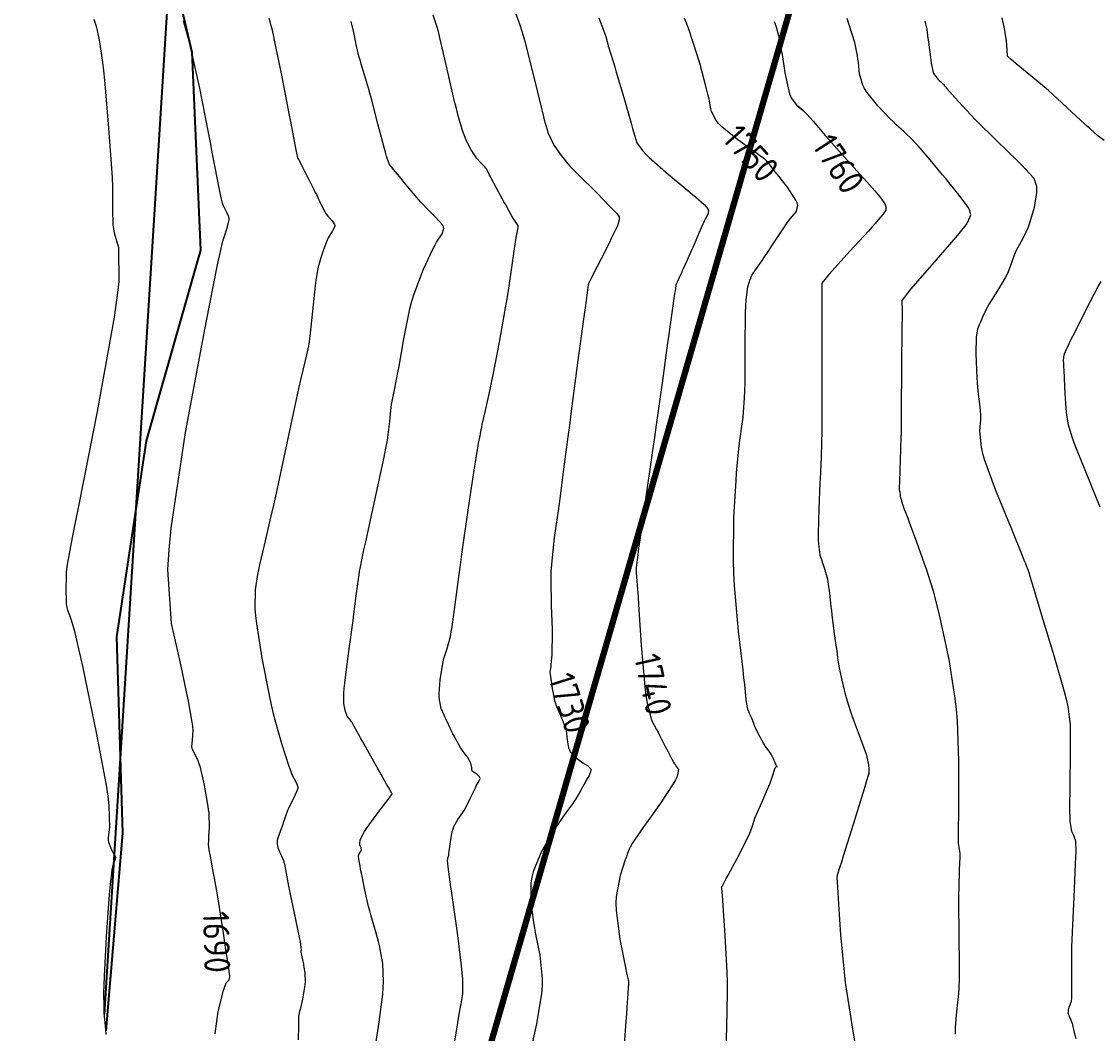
# Model space of a CAD drawing. Header units: millimetres. Extents: x 837477 to 838477, y 1189014 to 1191014.
# Drawn here: x 837711.4 to 837868.9, y 1189332.5 to 1189480.5 of the extents above; entities that cross this region are included whole.
import ezdxf

# ---------------------------------------------------------------- set-up
doc = ezdxf.new("R2010")
doc.units = ezdxf.units.MM
doc.header["$LTSCALE"] = 0.3
doc.layers.add('CORREDORVIA', color=94, linetype='Continuous', lineweight=80)
doc.layers.add('COTAS 10', color=252, linetype='Continuous', lineweight=9)
doc.layers.add('LINEA_DE_CEROS', color=61, linetype='Continuous')
doc.layers.add('VIA_Curvas', color=7, linetype='Continuous')
doc.styles.get("Standard").update_dxf_attribs({"font": 'isocp2.shx', "bigfont": '@extfont2.shx'})

msp = doc.modelspace()

# ---------------------------------------------------------------- linework, layer by layer
at = {"layer": 'CORREDORVIA'}
msp.add_lwpolyline([(838157.033, 1190996.193), (838237.174, 1190821.339), (838237.001, 1190602.875), (838240.031, 1190437.198), (838223.537, 1190366.272), (838184.199, 1189898.277), (837734.304, 1190149.151), (837849.078, 1189569.699), (837751.159, 1189231.384), (837593.191, 1189234.399), (837695.481, 1189679.225), (837660.573, 1189835.358), (837597.737, 1190012.464), (837490.666, 1190492.599), (837964.301, 1190234.408), (838010.155, 1190346.41), (837974.613, 1190516.877), (837969.419, 1190653.334), (837963.574, 1190795.982), (837910.676, 1191000.965)], close=True, dxfattribs=at)
at = {"layer": 'COTAS 10'}
for points in [[(837783.144, 1189483.046), (837784.3, 1189480.019), (837784.634, 1189478.953), (837784.974, 1189477.79), (837786.25, 1189472.767), (837787.383, 1189468.005), (837787.632, 1189467.006), (837787.854, 1189466.145), (837788.425, 1189464.189), (837788.933, 1189463.073), (837789.117, 1189462.742), (837789.318, 1189462.402), (837790.199, 1189461.093), (837791.306, 1189459.708), (837791.65, 1189459.319), (837792.01, 1189458.927), (837793.445, 1189457.495), (837794.863, 1189456.137), (837795.212, 1189455.792), (837795.541, 1189455.461), (837796.574, 1189454.379), (837797.412, 1189453.488), (837797.62, 1189453.277), (837797.816, 1189453.083), (837798.435, 1189452.509), (837798.784, 1189451.931), (837798.811, 1189451.733), (837798.807, 1189451.519), (837798.539, 1189450.61), (837797.89, 1189449.254), (837797.645, 1189448.759), (837797.373, 1189448.211), (837796.156, 1189445.797), (837795.025, 1189443.572), (837794.808, 1189443.143), (837794.632, 1189442.795), (837794.341, 1189442.212), (837794.31, 1189442.095), (837794.286, 1189441.975), (837794.227, 1189441.66), (837793.956, 1189439.732), (837793.81, 1189438.65), (837793.632, 1189437.331), (837792.734, 1189430.588), (837791.75, 1189423.156), (837791.518, 1189421.402), (837791.305, 1189419.779), (837790.682, 1189415.018), (837790.164, 1189411.111), (837790.016, 1189410.028), (837789.866, 1189408.943), (837789.309, 1189405.018), (837788.892, 1189401.104), (837788.83, 1189400.026), (837788.791, 1189398.95), (837788.845, 1189395.084), (837788.984, 1189391.639), (837788.999, 1189390.827), (837789.004, 1189390.078), (837788.972, 1189389.053), (837788.935, 1189387.889), (837788.816, 1189386.441), (837788.789, 1189386.159), (837788.764, 1189385.929), (837788.698, 1189385.529), (837788.663, 1189385.463), (837788.658, 1189385.444), (837788.655, 1189385.425), (837788.662, 1189385.355), (837788.73, 1189384.941), (837788.765, 1189384.706), (837788.807, 1189384.418), (837789.021, 1189382.944), (837789.368, 1189381.217), (837789.495, 1189380.77), (837789.635, 1189380.336), (837790.252, 1189378.883), (837790.828, 1189377.526), (837790.942, 1189377.152), (837791.036, 1189376.78), (837791.212, 1189375.446), (837791.41, 1189374.254), (837791.517, 1189373.972), (837791.648, 1189373.711), (837792.314, 1189372.94), (837793.096, 1189372.359), (837793.301, 1189372.217), (837793.501, 1189372.084), (837794.181, 1189371.672), (837794.612, 1189371.235), (837794.655, 1189371.086), (837794.664, 1189370.925), (837794.422, 1189370.241), (837793.949, 1189369.429), (837793.813, 1189369.187), (837793.674, 1189368.937), (837793.155, 1189367.973), (837792.474, 1189366.833), (837792.234, 1189366.472), (837791.972, 1189366.093), (837790.838, 1189364.559), (837789.52, 1189362.683), (837789.142, 1189362.087), (837788.759, 1189361.458), (837787.325, 1189358.91), (837786.207, 1189356.116), (837786.022, 1189355.332), (837785.891, 1189354.543), (837785.869, 1189351.657), (837786.272, 1189348.703), (837786.41, 1189347.872), (837786.559, 1189347.035), (837787.19, 1189343.966), (837787.546, 1189340.535), (837787.521, 1189339.47), (837787.443, 1189338.355), (837786.715, 1189333.913), (837785.851, 1189329.933)], [(837774.349, 1189328.74), (837775.014, 1189332.888), (837775.15, 1189333.727), (837775.266, 1189334.433), (837775.513, 1189335.865), (837775.645, 1189336.577), (837775.689, 1189336.828), (837775.735, 1189337.102), (837775.925, 1189338.289), (837775.934, 1189340.469), (837775.866, 1189341.37), (837775.767, 1189342.4), (837775.153, 1189347.191), (837774.462, 1189351.988), (837774.314, 1189353.021), (837774.184, 1189353.926), (837773.872, 1189356.13), (837773.739, 1189357.267), (837773.723, 1189357.5), (837773.715, 1189357.697), (837773.759, 1189358.114), (837773.876, 1189358.593), (837773.914, 1189358.83), (837773.954, 1189359.112), (837774.119, 1189360.506), (837774.4, 1189362.037), (837774.513, 1189362.405), (837774.642, 1189362.748), (837775.234, 1189363.786), (837775.926, 1189364.791), (837776.118, 1189365.113), (837776.31, 1189365.454), (837777.003, 1189366.845), (837777.625, 1189368.151), (837777.771, 1189368.439), (837777.907, 1189368.695), (837778.304, 1189369.354), (837778.46, 1189369.785), (837778.443, 1189369.898), (837778.401, 1189370.008), (837778.032, 1189370.379), (837777.594, 1189370.669), (837777.508, 1189370.727), (837777.437, 1189370.776), (837777.311, 1189370.875), (837777.285, 1189370.98), (837777.277, 1189371.034), (837777.269, 1189371.098), (837777.24, 1189371.417), (837777.169, 1189371.81), (837777.135, 1189371.92), (837777.095, 1189372.031), (837776.899, 1189372.439), (837776.654, 1189372.838), (837776.584, 1189372.945), (837776.511, 1189373.049), (837776.24, 1189373.41), (837775.904, 1189373.88), (837775.792, 1189374.053), (837775.671, 1189374.246), (837775.165, 1189375.095), (837774.626, 1189376.066), (837774.484, 1189376.334), (837774.346, 1189376.603), (837773.874, 1189377.57), (837773.433, 1189378.537), (837773.314, 1189378.805), (837773.197, 1189379.074), (837772.786, 1189380.044), (837772.52, 1189381.277), (837772.494, 1189381.711), (837772.488, 1189382.185), (837772.642, 1189384.23), (837772.97, 1189386.334), (837773.074, 1189386.846), (837773.185, 1189387.327), (837773.635, 1189388.806), (837774.116, 1189390.567), (837774.246, 1189391.225), (837774.375, 1189391.958), (837774.829, 1189395.219), (837775.391, 1189399.615), (837775.589, 1189401.063), (837775.804, 1189402.611), (837776.733, 1189409.034), (837777.607, 1189414.872), (837777.788, 1189416.051), (837777.943, 1189417.041), (837778.283, 1189419.034), (837778.419, 1189419.674), (837778.446, 1189419.81), (837778.467, 1189419.928), (837778.505, 1189420.206), (837778.624, 1189420.826), (837778.697, 1189421.159), (837778.787, 1189421.564), (837779.256, 1189423.609), (837779.921, 1189426.668), (837780.134, 1189427.711), (837780.36, 1189428.839), (837781.28, 1189433.619), (837782.188, 1189438.647), (837782.405, 1189439.93), (837782.608, 1189441.166), (837783.22, 1189445.237), (837783.656, 1189448.307), (837783.748, 1189448.912), (837783.828, 1189449.411), (837784.013, 1189450.329), (837784.043, 1189450.572), (837784.026, 1189450.646), (837783.997, 1189450.723), (837783.799, 1189451.024), (837783.477, 1189451.47), (837783.37, 1189451.638), (837783.255, 1189451.825), (837782.775, 1189452.661), (837782.16, 1189453.778), (837781.959, 1189454.142), (837781.746, 1189454.53), (837780.868, 1189456.13), (837780.078, 1189457.589), (837779.92, 1189457.888), (837779.789, 1189458.142), (837779.536, 1189458.681), (837779.346, 1189459.001), (837779.255, 1189459.118), (837779.147, 1189459.246), (837778.619, 1189459.806), (837778.003, 1189460.495), (837777.841, 1189460.703), (837777.682, 1189460.919), (837777.136, 1189461.763), (837776.621, 1189462.758), (837776.481, 1189463.069), (837776.342, 1189463.396), (837775.848, 1189464.706), (837775.217, 1189466.922), (837774.992, 1189467.82), (837774.743, 1189468.842), (837773.662, 1189473.56), (837772.599, 1189478.13), (837772.363, 1189479.057), (837772.151, 1189479.839), (837771.596, 1189481.443)], [(837723.778, 1189332.359), (837723.711, 1189333.12), (837723.507, 1189335.481), (837723.49, 1189336.409), (837723.45, 1189338.438), (837723.476, 1189339.575), (837723.52, 1189340.851), (837723.832, 1189346.609), (837724.217, 1189352.168), (837724.308, 1189353.318), (837724.391, 1189354.3), (837724.633, 1189356.44), (837724.83, 1189357.3), (837724.885, 1189357.475), (837724.94, 1189357.623), (837725.139, 1189357.926), (837725.178, 1189358.216), (837725.133, 1189358.355), (837725.063, 1189358.52), (837724.605, 1189359.326), (837724.181, 1189360.43), (837724.132, 1189360.782), (837724.113, 1189361.155), (837724.293, 1189362.669), (837724.228, 1189365.792), (837724.054, 1189367.179), (837723.814, 1189368.793), (837722.385, 1189376.509), (837720.764, 1189384.337), (837720.403, 1189386.021), (837720.079, 1189387.497), (837719.226, 1189391.081), (837718.699, 1189392.935), (837718.581, 1189393.32), (837718.476, 1189393.648), (837718.194, 1189394.368), (837718.032, 1189395.051), (837718.001, 1189395.356), (837717.975, 1189395.711), (837717.935, 1189397.411), (837717.961, 1189399.208), (837717.978, 1189399.624), (837717.999, 1189400.005), (837718.108, 1189401.085), (837718.866, 1189405.033), (837719.295, 1189407.222), (837719.819, 1189409.886), (837722.506, 1189423.463), (837725.001, 1189437.285), (837725.405, 1189440.103), (837725.683, 1189442.483), (837725.652, 1189447.435), (837725.001, 1189449.572), (837724.889, 1189450.178), (837724.807, 1189450.79), (837724.757, 1189453.049), (837724.749, 1189456.362), (837724.694, 1189457.637), (837724.615, 1189459.069), (837724.139, 1189465.534), (837723.56, 1189471.926), (837723.417, 1189473.311), (837723.281, 1189474.53), (837722.852, 1189477.542), (837722.492, 1189479.218), (837722.4, 1189479.594), (837722.311, 1189479.932), (837722.018, 1189480.835)], [(837739.723, 1189332.43), (837740.174, 1189335.699), (837740.775, 1189338.179), (837740.908, 1189338.673), (837741.026, 1189339.084), (837741.33, 1189339.874), (837741.527, 1189340.098), (837741.577, 1189340.152), (837741.625, 1189340.203), (837741.783, 1189340.358), (837741.852, 1189340.762), (837741.844, 1189340.969), (837741.825, 1189341.219), (837741.654, 1189342.467), (837741.348, 1189344.403), (837741.243, 1189345.087), (837741.128, 1189345.835), (837740.639, 1189349.07), (837740.108, 1189352.466), (837739.967, 1189353.316), (837739.829, 1189354.126), (837739.725, 1189354.693), (837739.35, 1189356.726), (837738.978, 1189358.673), (837738.907, 1189359.072), (837738.85, 1189359.41), (837738.758, 1189360.126), (837738.775, 1189360.713), (837738.786, 1189360.971), (837738.8, 1189361.27), (837738.874, 1189362.692), (837738.823, 1189364.659), (837738.758, 1189365.3), (837738.671, 1189365.984), (837738.171, 1189368.804), (837737.559, 1189371.394), (837737.4, 1189371.932), (837737.247, 1189372.393), (837736.735, 1189373.412), (837736.395, 1189374.028), (837736.35, 1189374.235), (837736.327, 1189374.458), (837736.423, 1189375.396), (837736.485, 1189376.863), (837736.44, 1189377.42), (837736.369, 1189378.042), (837735.889, 1189380.835), (837735.098, 1189384.578), (837734.83, 1189385.8), (837734.541, 1189387.102), (837733.323, 1189392.473), (837732.814, 1189400.343), (837732.973, 1189403.22), (837733.262, 1189406.4), (837735.388, 1189420.407), (837737.914, 1189433.892), (837738.455, 1189436.743), (837738.927, 1189439.212), (837740.062, 1189444.939), (837740.7, 1189447.755), (837740.86, 1189448.388), (837741.012, 1189448.958), (837741.5, 1189450.486), (837741.757, 1189451.489), (837741.762, 1189451.727), (837741.74, 1189451.948), (837741.424, 1189452.604), (837740.909, 1189453.671), (837740.761, 1189454.152), (837740.61, 1189454.713), (837740.048, 1189457.408), (837739.304, 1189461.414), (837739.039, 1189462.801), (837738.748, 1189464.309), (837737.483, 1189470.759), (837735.979, 1189477.427), (837735.537, 1189479.072), (837735.084, 1189480.629)], [(837747.546, 1189481.009), (837747.995, 1189479.43), (837748.187, 1189478.586), (837748.409, 1189477.565), (837749.457, 1189472.407), (837750.507, 1189467.045), (837750.73, 1189465.895), (837750.924, 1189464.89), (837751.379, 1189462.471), (837751.606, 1189461.272), (837751.656, 1189461.035), (837751.701, 1189460.841), (837751.815, 1189460.485), (837751.912, 1189460.345), (837751.945, 1189460.286), (837751.981, 1189460.22), (837752.136, 1189459.908), (837752.442, 1189459.288), (837752.574, 1189459.026), (837752.726, 1189458.726), (837753.445, 1189457.319), (837754.193, 1189455.85), (837754.363, 1189455.512), (837754.517, 1189455.203), (837754.941, 1189454.332), (837755.238, 1189453.709), (837755.312, 1189453.556), (837755.383, 1189453.412), (837755.608, 1189452.961), (837755.792, 1189452.614), (837755.836, 1189452.535), (837755.878, 1189452.464), (837756.007, 1189452.268), (837756.202, 1189452.043), (837756.287, 1189451.953), (837756.384, 1189451.852), (837756.845, 1189451.388), (837757.186, 1189450.833), (837757.207, 1189450.674), (837757.197, 1189450.513), (837756.899, 1189449.913), (837756.397, 1189449.134), (837756.259, 1189448.859), (837756.121, 1189448.56), (837755.626, 1189447.265), (837755.195, 1189445.971), (837755.097, 1189445.672), (837755.009, 1189445.398), (837754.769, 1189444.619), (837754.537, 1189443.258), (837754.453, 1189442.616), (837754.361, 1189441.859), (837753.961, 1189438.171), (837753.549, 1189434.488), (837753.451, 1189433.734), (837753.359, 1189433.096), (837753.083, 1189431.753), (837752.518, 1189429.506), (837752.245, 1189428.297), (837751.921, 1189426.834), (837748.628, 1189411.547), (837748.238, 1189409.776), (837747.882, 1189408.186), (837746.886, 1189403.934), (837746.214, 1189401.058), (837746.062, 1189400.333), (837745.925, 1189399.641), (837745.553, 1189397.4), (837745.534, 1189394.627), (837745.62, 1189393.599), (837745.745, 1189392.459), (837746.525, 1189387.4), (837747.597, 1189381.958), (837747.906, 1189380.577), (837748.221, 1189379.25), (837749.402, 1189374.908), (837750.474, 1189371.608), (837750.72, 1189370.937), (837750.944, 1189370.372), (837751.568, 1189369.208), (837751.809, 1189368.571), (837751.791, 1189368.338), (837751.736, 1189368.081), (837751.23, 1189366.945), (837750.579, 1189365.728), (837750.432, 1189365.419), (837750.299, 1189365.121), (837749.939, 1189364.148), (837749.669, 1189363.278), (837749.593, 1189363.047), (837749.517, 1189362.819), (837749.235, 1189362.03), (837748.993, 1189361.361), (837748.942, 1189361.209), (837748.898, 1189361.072), (837748.795, 1189360.698), (837748.776, 1189360.377), (837748.784, 1189360.273), (837748.799, 1189360.162), (837748.901, 1189359.709), (837749.069, 1189359.216), (837749.124, 1189359.081), (837749.184, 1189358.946), (837749.435, 1189358.464), (837749.706, 1189357.785), (837749.779, 1189357.525), (837749.852, 1189357.235), (837750.106, 1189355.93), (837750.458, 1189354.016), (837750.592, 1189353.342), (837750.742, 1189352.605), (837751.413, 1189349.425), (837752.023, 1189346.517), (837752.133, 1189345.953), (837752.218, 1189345.492), (837752.315, 1189344.697), (837752.271, 1189344.552), (837752.268, 1189344.502), (837752.267, 1189344.447), (837752.297, 1189344.21), (837752.361, 1189343.9), (837752.383, 1189343.799), (837752.406, 1189343.691), (837752.506, 1189343.247), (837752.625, 1189342.649), (837752.661, 1189342.445), (837752.698, 1189342.223), (837752.841, 1189341.282), (837752.878, 1189340.066), (837752.848, 1189339.672), (837752.8, 1189339.252), (837752.483, 1189337.526), (837752.136, 1189335.995), (837752.07, 1189335.699), (837752.016, 1189335.457), (837751.928, 1189335.044), (837751.919, 1189334.478), (837751.914, 1189334.14), (837751.909, 1189333.723), (837751.882, 1189331.564)], [(837763.127, 1189330.337), (837763.704, 1189334.143), (837764.219, 1189338.251), (837764.291, 1189339.218), (837764.332, 1189340.113), (837764.224, 1189342.73), (837763.858, 1189344.817), (837763.736, 1189345.376), (837763.606, 1189345.928), (837763.063, 1189347.854), (837762.478, 1189349.851), (837762.321, 1189350.448), (837762.166, 1189351.063), (837761.627, 1189353.443), (837761.198, 1189355.508), (837761.113, 1189355.925), (837761.043, 1189356.275), (837760.913, 1189356.98), (837760.865, 1189357.295), (837760.847, 1189357.399), (837760.827, 1189357.511), (837760.739, 1189357.974), (837760.693, 1189358.423), (837760.699, 1189358.526), (837760.714, 1189358.619), (837760.839, 1189358.874), (837760.987, 1189359.068), (837761.018, 1189359.121), (837761.044, 1189359.174), (837761.098, 1189359.367), (837761.091, 1189359.556), (837761.078, 1189359.608), (837761.061, 1189359.66), (837760.958, 1189359.843), (837760.872, 1189360.098), (837760.864, 1189360.195), (837760.864, 1189360.303), (837760.923, 1189360.787), (837761.348, 1189361.685), (837761.579, 1189362.054), (837761.858, 1189362.474), (837763.274, 1189364.428), (837764.676, 1189366.28), (837765.165, 1189366.927), (837765.531, 1189367.412), (837765.559, 1189367.449), (837765.564, 1189367.457), (837765.569, 1189367.464), (837765.579, 1189367.48), (837765.585, 1189367.489), (837765.587, 1189367.491), (837765.589, 1189367.494), (837765.6, 1189367.505), (837765.592, 1189367.544), (837765.582, 1189367.564), (837765.57, 1189367.589), (837765.5, 1189367.715), (837765.05, 1189368.508), (837764.797, 1189368.955), (837764.49, 1189369.499), (837762.917, 1189372.284), (837761.303, 1189375.15), (837760.97, 1189375.745), (837760.686, 1189376.255), (837760.069, 1189377.383), (837759.799, 1189377.878), (837759.734, 1189377.989), (837759.672, 1189378.089), (837759.484, 1189378.356), (837759.332, 1189378.534), (837759.294, 1189378.577), (837759.258, 1189378.617), (837759.139, 1189378.741), (837759.027, 1189378.912), (837758.994, 1189378.983), (837758.96, 1189379.064), (837758.831, 1189379.438), (837758.7, 1189379.917), (837758.666, 1189380.064), (837758.632, 1189380.216), (837758.513, 1189380.816), (837758.547, 1189382.256), (837758.608, 1189382.937), (837758.692, 1189383.741), (837759.184, 1189387.667), (837759.752, 1189391.898), (837759.884, 1189392.894), (837760.005, 1189393.814), (837760.351, 1189396.505), (837760.577, 1189398.284), (837760.622, 1189398.63), (837760.66, 1189398.911), (837760.735, 1189399.396), (837760.761, 1189399.491), (837760.768, 1189399.527), (837760.775, 1189399.566), (837760.8, 1189399.742), (837760.83, 1189399.979), (837760.841, 1189400.057), (837760.852, 1189400.141), (837760.902, 1189400.487), (837761.272, 1189402.253), (837761.484, 1189403.231), (837761.745, 1189404.421), (837763.087, 1189410.487), (837764.429, 1189416.789), (837764.69, 1189418.128), (837764.904, 1189419.291), (837765.275, 1189422.026), (837765.398, 1189423.623), (837765.455, 1189424.07), (837765.521, 1189424.518), (837765.84, 1189426.153), (837766.295, 1189428.377), (837766.447, 1189429.197), (837766.61, 1189430.106), (837767.292, 1189434.127), (837768.194, 1189438.486), (837768.495, 1189439.608), (837768.819, 1189440.693), (837770.178, 1189444.304), (837771.515, 1189447.144), (837771.827, 1189447.742), (837772.112, 1189448.259), (837772.93, 1189449.449), (837773.177, 1189450.228), (837773.103, 1189450.486), (837772.967, 1189450.764), (837771.962, 1189451.92), (837770.558, 1189453.282), (837770.17, 1189453.689), (837769.782, 1189454.11), (837768.387, 1189455.736), (837767.179, 1189457.213), (837766.91, 1189457.539), (837766.669, 1189457.829), (837766.036, 1189458.58), (837765.631, 1189459.068), (837765.534, 1189459.193), (837765.444, 1189459.313), (837765.172, 1189459.709), (837764.78, 1189460.827), (837764.614, 1189461.403), (837764.422, 1189462.093), (837763.524, 1189465.548), (837762.58, 1189469.21), (837762.36, 1189470.032), (837762.159, 1189470.771), (837761.581, 1189472.745), (837761.18, 1189474.009), (837761.09, 1189474.299), (837761.008, 1189474.564), (837760.789, 1189475.306), (837760.649, 1189475.816), (837760.618, 1189475.935), (837760.591, 1189476.043), (837760.518, 1189476.353), (837760.41, 1189476.895), (837760.36, 1189477.15), (837760.3, 1189477.45), (837760.013, 1189478.911), (837759.61, 1189480.531)], [(837795.829, 1189481.072), (837796.859, 1189478.348), (837797.145, 1189477.187), (837797.219, 1189476.913), (837797.291, 1189476.659), (837797.532, 1189475.912), (837797.966, 1189474.542), (837798.16, 1189473.895), (837798.385, 1189473.132), (837799.464, 1189469.411), (837800.538, 1189465.669), (837800.761, 1189464.894), (837800.952, 1189464.231), (837801.37, 1189462.778), (837802.202, 1189461.642), (837802.654, 1189461.179), (837803.201, 1189460.652), (837805.976, 1189458.211), (837808.852, 1189455.786), (837809.463, 1189455.268), (837809.994, 1189454.817), (837811.245, 1189453.742), (837811.768, 1189453.132), (837811.84, 1189452.974), (837811.881, 1189452.82), (837811.766, 1189452.305), (837811.37, 1189451.587), (837811.233, 1189451.306), (837811.084, 1189450.989), (837810.448, 1189449.545), (837809.752, 1189447.919), (837809.565, 1189447.487), (837809.381, 1189447.063), (837808.738, 1189445.598), (837808.175, 1189444.332), (837808.041, 1189444.034), (837807.917, 1189443.759), (837807.548, 1189442.952), (837807.296, 1189442.397), (837807.245, 1189442.28), (837807.202, 1189442.179), (837807.116, 1189441.949), (837807.023, 1189441.405), (837806.977, 1189441.108), (837806.921, 1189440.746), (837806.642, 1189438.908), (837806.203, 1189435.865), (837806.045, 1189434.745), (837805.873, 1189433.503), (837805.119, 1189428.014), (837804.224, 1189421.535), (837803.962, 1189419.669), (837803.694, 1189417.771), (837802.674, 1189410.66), (837801.817, 1189404.677), (837801.651, 1189403.49), (837801.516, 1189402.508), (837801.288, 1189400.66), (837801.281, 1189400.135), (837801.285, 1189399.987), (837801.292, 1189399.837), (837801.342, 1189399.286), (837801.49, 1189397.412), (837801.56, 1189396.429), (837801.642, 1189395.244), (837801.844, 1189392.241), (837802.041, 1189389.286), (837802.566, 1189383.182), (837802.726, 1189381.905), (837802.894, 1189380.807), (837803.557, 1189378.335), (837804.286, 1189376.964), (837804.496, 1189376.56), (837804.708, 1189376.146), (837805.505, 1189374.567), (837805.947, 1189373.69), (837806.202, 1189373.181), (837806.353, 1189372.889), (837806.485, 1189372.638), (837806.806, 1189372.063), (837807.034, 1189371.722), (837807.106, 1189371.618), (837807.182, 1189371.509), (837807.49, 1189371.084), (837807.286, 1189370.058), (837807.039, 1189369.571), (837806.71, 1189368.997), (837804.833, 1189366.188), (837802.787, 1189363.312), (837802.352, 1189362.694), (837801.973, 1189362.154), (837801.076, 1189360.848), (837800.63, 1189360.15), (837800.536, 1189359.993), (837800.454, 1189359.852), (837800.262, 1189359.474), (837799.991, 1189358.715), (837799.86, 1189358.333), (837799.704, 1189357.877), (837798.936, 1189355.611), (837798.366, 1189352.51), (837798.335, 1189351.527), (837798.359, 1189350.492), (837798.901, 1189346.305), (837799.634, 1189342.629), (837799.778, 1189341.916), (837799.896, 1189341.335), (837800.108, 1189340.337), (837800.144, 1189340.215), (837800.151, 1189340.186), (837800.158, 1189340.159), (837800.17, 1189340.081), (837800.173, 1189340.002), (837800.173, 1189339.975), (837800.172, 1189339.946), (837800.169, 1189339.82), (837800.152, 1189339.51), (837800.143, 1189339.365), (837800.133, 1189339.193), (837800.081, 1189338.357), (837799.934, 1189336.29), (837799.864, 1189335.342), (837799.781, 1189334.232), (837799.376, 1189328.865)], [(837814.364, 1189328.315), (837814.559, 1189333.241), (837814.652, 1189338.547), (837814.636, 1189340.021), (837814.602, 1189341.496), (837814.33, 1189346.842), (837814.012, 1189351.164), (837813.949, 1189351.994), (837813.898, 1189352.665), (837813.804, 1189353.767), (837813.792, 1189353.831), (837813.791, 1189353.848), (837813.792, 1189353.864), (837813.806, 1189353.922), (837813.835, 1189353.983), (837813.845, 1189354.002), (837813.856, 1189354.022), (837813.905, 1189354.099), (837814.267, 1189354.761), (837814.476, 1189355.149), (837814.732, 1189355.626), (837816.051, 1189358.086), (837817.378, 1189360.648), (837817.64, 1189361.188), (837817.856, 1189361.655), (837818.254, 1189362.731), (837818.531, 1189363.641), (837818.67, 1189364.002), (837818.837, 1189364.412), (837819.665, 1189366.287), (837820.522, 1189368.232), (837820.707, 1189368.686), (837820.87, 1189369.102), (837821.267, 1189370.298), (837821.503, 1189371.066), (837821.563, 1189371.213), (837821.621, 1189371.332), (837821.813, 1189371.523), (837821.938, 1189371.53), (837821.954, 1189371.533), (837821.962, 1189371.535), (837821.924, 1189371.549), (837821.852, 1189371.573), (837821.837, 1189371.583), (837821.826, 1189371.595), (837821.806, 1189371.648), (837821.737, 1189371.843), (837821.693, 1189371.944), (837821.64, 1189372.065), (837821.361, 1189372.669), (837821.023, 1189373.328), (837820.932, 1189373.483), (837820.843, 1189373.625), (837820.531, 1189374.042), (837820.169, 1189374.538), (837820.048, 1189374.732), (837819.918, 1189374.95), (837819.371, 1189375.94), (837818.859, 1189376.951), (837818.75, 1189377.183), (837818.655, 1189377.394), (837818.431, 1189377.98), (837818.265, 1189378.453), (837818.207, 1189378.592), (837818.144, 1189378.734), (837817.871, 1189379.278), (837817.611, 1189379.939), (837817.555, 1189380.157), (837817.507, 1189380.389), (837817.391, 1189381.349), (837817.174, 1189383.525), (837817.061, 1189384.524), (837816.927, 1189385.694), (837816.252, 1189391.349), (837815.652, 1189398.024), (837815.564, 1189399.837), (837815.51, 1189401.634), (837815.598, 1189407.997), (837815.892, 1189413.341), (837815.968, 1189414.496), (837816.041, 1189415.509), (837816.284, 1189417.997), (837816.522, 1189419.662), (837816.592, 1189420.157), (837816.663, 1189420.667), (837816.933, 1189422.631), (837817.153, 1189425.459), (837817.192, 1189426.513), (837817.223, 1189427.685), (837817.254, 1189432.896), (837817.291, 1189437.885), (837817.325, 1189438.916), (837817.368, 1189439.796), (837817.612, 1189441.711), (837817.878, 1189442.495), (837817.936, 1189442.663), (837817.988, 1189442.809), (837818.119, 1189443.156), (837818.208, 1189443.35), (837818.233, 1189443.399), (837818.259, 1189443.447), (837818.352, 1189443.602), (837818.513, 1189443.839), (837818.582, 1189443.938), (837818.661, 1189444.052), (837819.033, 1189444.581), (837819.708, 1189445.578), (837819.979, 1189445.986), (837820.286, 1189446.451), (837821.695, 1189448.608), (837823.156, 1189450.769), (837823.496, 1189451.237), (837823.806, 1189451.649), (837824.693, 1189452.665), (837824.922, 1189453.616), (837824.819, 1189453.986), (837824.643, 1189454.402), (837823.405, 1189456.293), (837821.955, 1189458.148), (837821.644, 1189458.542), (837821.374, 1189458.885), (837820.728, 1189459.692), (837820.392, 1189460.088), (837820.316, 1189460.172), (837820.249, 1189460.244), (837820.069, 1189460.41), (837819.394, 1189460.897), (837819.015, 1189461.172), (837818.552, 1189461.507), (837816.184, 1189463.22), (837813.815, 1189465.139), (837813.352, 1189465.605), (837812.971, 1189466.041), (837812.293, 1189467.376), (837812.223, 1189467.748), (837811.955, 1189469.155), (837811.79, 1189469.87), (837811.593, 1189470.682), (837810.621, 1189474.421), (837808.976, 1189479.411), (837808.355, 1189481.013)], [(837821.477, 1189480.528), (837821.616, 1189480.132), (837821.743, 1189479.749), (837822.102, 1189478.467), (837822.417, 1189476.899), (837822.517, 1189476.335), (837822.623, 1189475.714), (837823.05, 1189473.001), (837823.6, 1189470.397), (837823.783, 1189469.845), (837823.979, 1189469.366), (837824.797, 1189468.244), (837825.712, 1189467.495), (837825.97, 1189467.252), (837826.103, 1189467.119), (837826.23, 1189466.992), (837827.182, 1189465.924), (837828.475, 1189464.406), (837828.948, 1189463.864), (837829.472, 1189463.269), (837831.783, 1189460.678), (837834.064, 1189458.133), (837834.57, 1189457.567), (837835.02, 1189457.062), (837836.189, 1189455.737), (837836.91, 1189454.88), (837837.078, 1189454.669), (837837.232, 1189454.47), (837837.674, 1189453.844), (837837.844, 1189453.268), (837837.827, 1189453.1), (837837.782, 1189452.927), (837837.387, 1189452.272), (837836.393, 1189451.148)], [(837847.997, 1189332.385), (837847.982, 1189332.846), (837847.983, 1189333.328), (837848.122, 1189335.234), (837848.336, 1189337.039), (837848.385, 1189337.456), (837848.428, 1189337.838), (837848.545, 1189338.918), (837848.597, 1189340.658), (837848.599, 1189341.456), (837848.596, 1189342.39), (837848.542, 1189346.905), (837848.496, 1189351.666), (837848.498, 1189352.756), (837848.506, 1189353.748), (837848.589, 1189356.502), (837848.661, 1189358.241), (837848.663, 1189358.591), (837848.656, 1189358.884), (837848.567, 1189359.469), (837848.462, 1189360.016), (837848.445, 1189360.284), (837848.434, 1189360.604), (837848.44, 1189362.182), (837848.473, 1189364.897), (837848.479, 1189365.933), (837848.484, 1189367.093), (837848.492, 1189372.31), (837848.269, 1189378.258), (837848.129, 1189379.878), (837847.955, 1189381.487), (837847.043, 1189387.203), (837846.005, 1189392.168), (837845.752, 1189393.304), (837845.513, 1189394.336), (837844.774, 1189397.203), (837844.009, 1189399.635), (837843.754, 1189400.395), (837843.481, 1189401.191), (837842.338, 1189404.376), (837841.281, 1189407.232), (837841.061, 1189407.821), (837840.874, 1189408.322), (837840.461, 1189409.403), (837840.289, 1189409.855), (837840.254, 1189409.96), (837840.224, 1189410.056), (837840.159, 1189410.332), (837840.124, 1189410.518), (837840.112, 1189410.558), (837840.099, 1189410.593), (837840.047, 1189410.679), (837839.993, 1189410.807), (837839.979, 1189410.87), (837839.967, 1189410.943), (837839.926, 1189411.304), (837839.89, 1189411.654), (837839.88, 1189411.721), (837839.869, 1189411.774), (837839.832, 1189411.857), (837839.805, 1189411.894), (837839.8, 1189411.919), (837839.797, 1189411.949), (837839.798, 1189412.111), (837839.82, 1189412.651), (837839.83, 1189412.921), (837839.841, 1189413.243), (837839.898, 1189414.838), (837839.958, 1189416.578), (837839.972, 1189416.992), (837839.984, 1189417.375), (837840.017, 1189418.511), (837840.038, 1189419.287), (837840.042, 1189419.443), (837840.046, 1189419.573), (837840.055, 1189419.833), (837840.059, 1189419.911), (837840.061, 1189419.928), (837840.062, 1189419.942), (837840.067, 1189419.973), (837840.071, 1189420.001), (837840.072, 1189420.013), (837840.073, 1189420.026), (837840.076, 1189420.088), (837840.091, 1189421.628), (837840.111, 1189423.743), (837840.167, 1189429.842), (837840.215, 1189435.958), (837840.222, 1189437.139), (837840.225, 1189438.098), (837840.21, 1189439.709), (837840.862, 1189440.608), (837841.284, 1189441.119), (837841.812, 1189441.742), (837844.595, 1189444.936), (837847.463, 1189448.224), (837848.045, 1189448.906), (837848.534, 1189449.489), (837849.537, 1189450.77), (837849.885, 1189451.38), (837849.962, 1189451.54), (837850.032, 1189451.696), (837850.213, 1189452.229), (837850.036, 1189452.981), (837849.879, 1189453.276), (837849.675, 1189453.609), (837848.55, 1189455.122), (837847.023, 1189456.987), (837846.566, 1189457.541), (837846.094, 1189458.112), (837844.265, 1189460.309), (837842.516, 1189462.333), (837842.094, 1189462.794), (837841.699, 1189463.212), (837840.5, 1189464.365), (837839.287, 1189465.48), (837838.884, 1189465.876), (837838.451, 1189466.308), (837836.644, 1189468.182), (837835.018, 1189470.189), (837834.7, 1189470.707), (837834.438, 1189471.207), (837833.969, 1189472.874), (837833.8, 1189474.52), (837833.727, 1189475.008), (837833.647, 1189475.49), (837833.643, 1189475.509), (837833.248, 1189477.431), (837832.458, 1189480.026), (837832.126, 1189480.95)], [(837843.485, 1189480.564), (837843.799, 1189479.418), (837843.854, 1189478.845), (837843.878, 1189478.644), (837843.905, 1189478.426), (837844.035, 1189477.487), (837844.188, 1189476.376), (837844.231, 1189476.049), (837844.273, 1189475.714), (837844.428, 1189474.436), (837844.68, 1189473.255), (837844.784, 1189472.982), (837844.903, 1189472.733), (837845.456, 1189472.026), (837846.223, 1189471.287), (837846.477, 1189471.018), (837846.749, 1189470.72), (837847.88, 1189469.41), (837849.585, 1189467.531), (837850.219, 1189466.874), (837850.922, 1189466.158), (837854.046, 1189463.08), (837857.05, 1189460.132), (837857.679, 1189459.497), (837858.219, 1189458.942), (837859.437, 1189457.596), (837859.837, 1189456.433), (837859.861, 1189455.994), (837859.849, 1189455.504), (837859.492, 1189453.313), (837858.84, 1189451.014), (837858.641, 1189450.457), (837858.434, 1189449.934), (837857.621, 1189448.33), (837856.872, 1189447.01), (837856.705, 1189446.666), (837856.557, 1189446.332), (837856.171, 1189445.199), (837855.688, 1189443.917), (837855.479, 1189443.487), (837855.237, 1189443.026), (837854.093, 1189441.091), (837852.937, 1189439.204), (837852.688, 1189438.773), (837852.469, 1189438.381), (837851.937, 1189437.296), (837851.627, 1189436.521), (837851.548, 1189436.324), (837851.473, 1189436.135), (837851.23, 1189435.519), (837851.058, 1189434.683), (837851.028, 1189434.357), (837851.005, 1189433.989), (837850.988, 1189432.316), (837851.038, 1189430.413), (837851.057, 1189429.901), (837851.079, 1189429.395), (837851.181, 1189427.617), (837851.31, 1189426.028), (837851.35, 1189425.64), (837851.391, 1189425.276), (837851.555, 1189424.147), (837851.655, 1189423.014), (837851.655, 1189422.645), (837851.644, 1189422.253), (837851.508, 1189420.64), (837851.738, 1189418.236), (837851.959, 1189417.346), (837852.248, 1189416.358), (837853.856, 1189411.976), (837855.657, 1189407.568), (837856.067, 1189406.563), (837856.439, 1189405.652), (837857.459, 1189403.139), (837858.097, 1189401.553), (837858.228, 1189401.227), (837858.339, 1189400.95), (837858.571, 1189400.354), (837858.753, 1189399.792), (837858.832, 1189399.536), (837858.922, 1189399.236), (837859.351, 1189397.789), (837860.125, 1189395.202), (837860.433, 1189394.183), (837860.782, 1189393.034), (837862.381, 1189387.789), (837863.884, 1189382.529), (837864.173, 1189381.37), (837864.406, 1189380.34), (837864.787, 1189377.691), (837864.785, 1189375.272), (837864.776, 1189374.386), (837864.764, 1189373.407), (837864.692, 1189369.089), (837864.677, 1189365.013), (837864.701, 1189364.185), (837864.737, 1189363.489), (837864.97, 1189362.06), (837865.246, 1189361.495), (837865.309, 1189361.343), (837865.367, 1189361.192), (837865.529, 1189360.662), (837865.569, 1189359.087), (837865.55, 1189358.278), (837865.518, 1189357.306), (837865.293, 1189352.448), (837865.05, 1189347.317), (837865.007, 1189346.172), (837864.974, 1189345.148), (837864.942, 1189342.448), (837864.97, 1189340.684), (837864.975, 1189340.249), (837864.978, 1189339.838), (837864.982, 1189338.548), (837864.942, 1189337.563), (837864.918, 1189337.343), (837864.889, 1189337.147), (837864.736, 1189336.632), (837864.583, 1189336.304), (837864.553, 1189336.226), (837864.529, 1189336.154), (837864.487, 1189335.941), (837864.478, 1189335.78), (837864.475, 1189335.741), (837864.471, 1189335.704), (837864.454, 1189335.591), (837864.445, 1189335.496), (837864.447, 1189335.471), (837864.45, 1189335.446), (837864.477, 1189335.36), (837864.554, 1189335.187), (837864.59, 1189335.107), (837864.632, 1189335.014), (837864.835, 1189334.565), (837865.062, 1189333.941), (837865.12, 1189333.738), (837865.175, 1189333.521), (837865.354, 1189332.631), (837865.594, 1189331.762)], [(837869.741, 1189463.11), (837868.825, 1189463.806), (837867.671, 1189464.813), (837867.276, 1189465.172), (837866.848, 1189465.566), (837865.03, 1189467.28), (837862.875, 1189469.272), (837862.234, 1189469.842), (837861.575, 1189470.419), (837859.035, 1189472.567), (837856.89, 1189474.343), (837856.48, 1189474.686), (837856.149, 1189474.964), (837855.617, 1189475.43), (837855.583, 1189475.811), (837855.566, 1189476.036), (837855.545, 1189476.313), (837855.443, 1189477.743), (837855.132, 1189479.738), (837854.979, 1189480.37), (837854.798, 1189481.038)], [(837825.712, 1189467.495), (837824.923, 1189468.14)], [(837836.393, 1189451.148), (837836.295, 1189451.037), (837835.811, 1189450.5), (837835.248, 1189449.877), (837832.558, 1189446.921), (837829.98, 1189444.065), (837829.487, 1189443.506), (837829.091, 1189443.047), (837828.46, 1189442.227), (837828.456, 1189440.405), (837828.456, 1189439.316), (837828.455, 1189437.972), (837828.454, 1189431.007), (837828.445, 1189423.828), (837828.439, 1189422.35), (837828.432, 1189421.093), (837828.397, 1189418.393), (837828.354, 1189417.242), (837828.342, 1189416.96), (837828.331, 1189416.695), (837828.294, 1189415.874), (837828.229, 1189414.43), (837828.201, 1189413.773), (837828.168, 1189413.004), (837828.014, 1189409.295), (837827.921, 1189405.558), (837827.928, 1189404.771), (837827.948, 1189404.09), (837828.138, 1189402.527), (837828.426, 1189401.665), (837828.508, 1189401.427), (837828.591, 1189401.19), (837828.901, 1189400.335), (837829.193, 1189399.292), (837829.265, 1189398.935), (837829.333, 1189398.55), (837829.546, 1189396.913), (837829.765, 1189394.949), (837829.836, 1189394.358), (837829.912, 1189393.745), (837830.223, 1189391.359), (837830.51, 1189389.233), (837830.57, 1189388.785), (837830.622, 1189388.398), (837830.737, 1189387.505), (837830.795, 1189387.053), (837830.811, 1189386.944), (837830.826, 1189386.841), (837830.876, 1189386.525), (837830.984, 1189385.999), (837831.035, 1189385.764), (837831.096, 1189385.49), (837831.39, 1189384.176), (837831.735, 1189382.71), (837831.827, 1189382.339), (837831.918, 1189381.984), (837832.235, 1189380.828), (837832.681, 1189379.465), (837832.853, 1189378.979), (837833.046, 1189378.446), (837833.921, 1189376.128), (837834.746, 1189373.864), (837834.908, 1189373.364), (837835.041, 1189372.92), (837835.284, 1189371.777), (837835.322, 1189371.111), (837835.326, 1189370.968), (837835.328, 1189370.843), (837835.314, 1189370.542), (837834.943, 1189369.28), (837834.72, 1189368.55), (837834.445, 1189367.654), (837833.018, 1189363.042), (837831.588, 1189358.447), (837831.31, 1189357.562), (837831.085, 1189356.844), (837830.698, 1189355.651), (837830.664, 1189355.44), (837830.661, 1189355.342), (837830.66, 1189355.227), (837830.678, 1189354.667), (837830.777, 1189353.068), (837830.828, 1189352.297), (837830.888, 1189351.385), (837831.19, 1189346.904), (837831.688, 1189341.458), (837831.873, 1189339.937), (837832.078, 1189338.409), (837832.986, 1189332.843), (837833.824, 1189327.899)], [(837869.142, 1189409.472), (837868.717, 1189410.565), (837867.062, 1189414.648), (837865.606, 1189418.251), (837865.307, 1189419.04), (837865.053, 1189419.739), (837864.513, 1189421.511), (837864.293, 1189422.94), (837864.241, 1189423.424), (837864.193, 1189423.945), (837864.054, 1189426.141), (837863.95, 1189428.272), (837863.925, 1189428.751), (837863.901, 1189429.183), (837863.828, 1189430.342), (837863.807, 1189431.094), (837863.816, 1189431.269), (837863.831, 1189431.429), (837863.939, 1189431.889), (837864.094, 1189432.261), (837864.139, 1189432.366), (837864.184, 1189432.473), (837864.353, 1189432.865), (837864.882, 1189433.952), (837865.155, 1189434.496), (837865.482, 1189435.146), (837867.118, 1189438.372), (837868.88, 1189441.735), (837869.287, 1189442.472)]]:
    msp.add_lwpolyline(points, dxfattribs=at)
at = {"layer": 'LINEA_DE_CEROS', "elevation": 1705.277}
msp.add_lwpolyline([(838041.852, 1190952.651), (838036.556, 1190637.066), (838092.197, 1190318.419), (838154.509, 1189961.569), (837526.844, 1190428.193), (837754.279, 1189827.032), (837723.495, 1189335.311)], dxfattribs=at)
at = {"layer": 'LINEA_DE_CEROS'}
msp.add_lwpolyline([(837760.703, 1189771.69), (837779.938, 1189749.987), (837771.514, 1189722.238), (837758.693, 1189696.226), (837769.029, 1189669.13), (837764.358, 1189640.436), (837748.053, 1189616.454), (837741.996, 1189588.093), (837732.54, 1189560.678), (837724.959, 1189532.911), (837729.694, 1189504.3), (837736.287, 1189476.06), (837737.58, 1189447.088), (837729.608, 1189419.206), (837725.281, 1189390.53), (837726.152, 1189361.771), (837723.733, 1189332.872)], dxfattribs=at)
at = {"layer": 'VIA_Curvas', "elevation": 1705.277}
msp.add_lwpolyline([(838041.852, 1190952.651), (838036.739, 1190647.964, 0.0474482), (838038.431, 1190626.329), (838092.197, 1190318.419), (838105.057, 1190244.773, -0.6778981), (837923.791, 1190133.091), (837840.859, 1190194.745, 0.7491246), (837665.299, 1190062.224), (837745.546, 1189850.114, -0.1064509), (837752.737, 1189802.402), (837723.495, 1189335.311)], format="xyb", dxfattribs=at)

# ---------------------------------------------------------------- texts
at = {"layer": 'COTAS 10', "char_height": 3.8, "attachment_point": 7}
for s, insert, rotation in [('1750', (837813.68, 1189463.284), 311.94477), ('1760', (837826.889, 1189462.392), 302.79313), ('1740', (837800.939, 1189387.535), 282.48082), ('1730', (837788.419, 1189384.471), 287.43593), ('1690', (837737.92, 1189350.338), 271.43995)]:
    msp.add_mtext(s, dxfattribs=dict(at, insert=insert, rotation=rotation))

doc.saveas('drawing.dxf')
